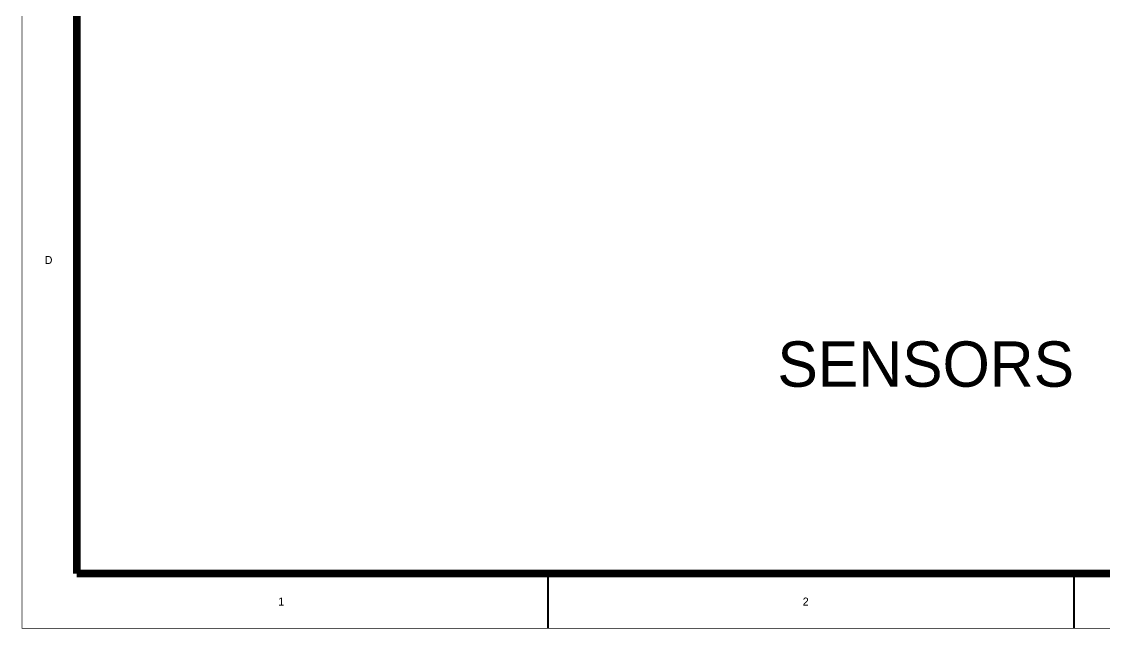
# Model space of a CAD drawing. Header units: inches. Extents: x 0 to 22.3, y 0 to 15.7.
# Drawn here: x 0 to 5.74, y -0.01 to 3.22 of the extents above; entities that cross this region are included whole.
import ezdxf

# ---------------------------------------------------------------- set-up
doc = ezdxf.new("R2010")
doc.units = ezdxf.units.IN
doc.header["$MEASUREMENT"] = 0
doc.layers.add('Sheet', color=255, linetype='Continuous')

msp = doc.modelspace()

# ---------------------------------------------------------------- linework, layer by layer
at = {"layer": 'Sheet'}
for points in [[(0, 15.6991, 0.0039, 0.0039, 0), (0, 0, 0.0039, 0.0039, 0), (22.3, 0, 0.0039, 0.0039, 0), (22.3, 15.6991, 0.0039, 0.0039, 0), (0, 15.6991, 0.0039, 0.0039, 0), (0, 15.6991, 0.0039, 0.0039, 0)], [(0.3006, 15.3986, 0.0039, 0.0039, 0), (0.3006, 0.3006, 0.0039, 0.0039, 0), (22.0003, 0.3006, 0.0039, 0.0039, 0), (22.0003, 15.3986, 0.0039, 0.0039, 0), (0.3006, 15.3986, 0.0039, 0.0039, 0), (0.3006, 15.3986, 0.0039, 0.0039, 0)]]:
    msp.add_lwpolyline(points, format="xyseb", close=True, dxfattribs=at)
for points in [[(0.29, 0.29, 0.04, 0.04, 0), (0.29, 15.4092, 0.04, 0.04, 0)], [(14.9904, 0.29, 0.04, 0.04, 0), (0.29, 0.29, 0.04, 0.04, 0)], [(2.7875, 0, 0.0118, 0.0118, 0), (2.7875, 0.3006, 0.0118, 0.0118, 0)], [(5.575, 0, 0.0118, 0.0118, 0), (5.575, 0.3006, 0.0118, 0.0118, 0)]]:
    msp.add_lwpolyline(points, format="xyseb", dxfattribs=at)

# ---------------------------------------------------------------- texts
for s, height, p in [('D', 0.0424, (0.1202, 1.9307)), ('SENSORS', 0.24045, (4.0031, 1.28)), ('1', 0.0424, (1.3579, 0.1202)), ('2', 0.0424, (4.1375, 0.1202))]:
    msp.add_text(s, height=height, dxfattribs=at).set_placement(p)

doc.saveas('drawing.dxf')
